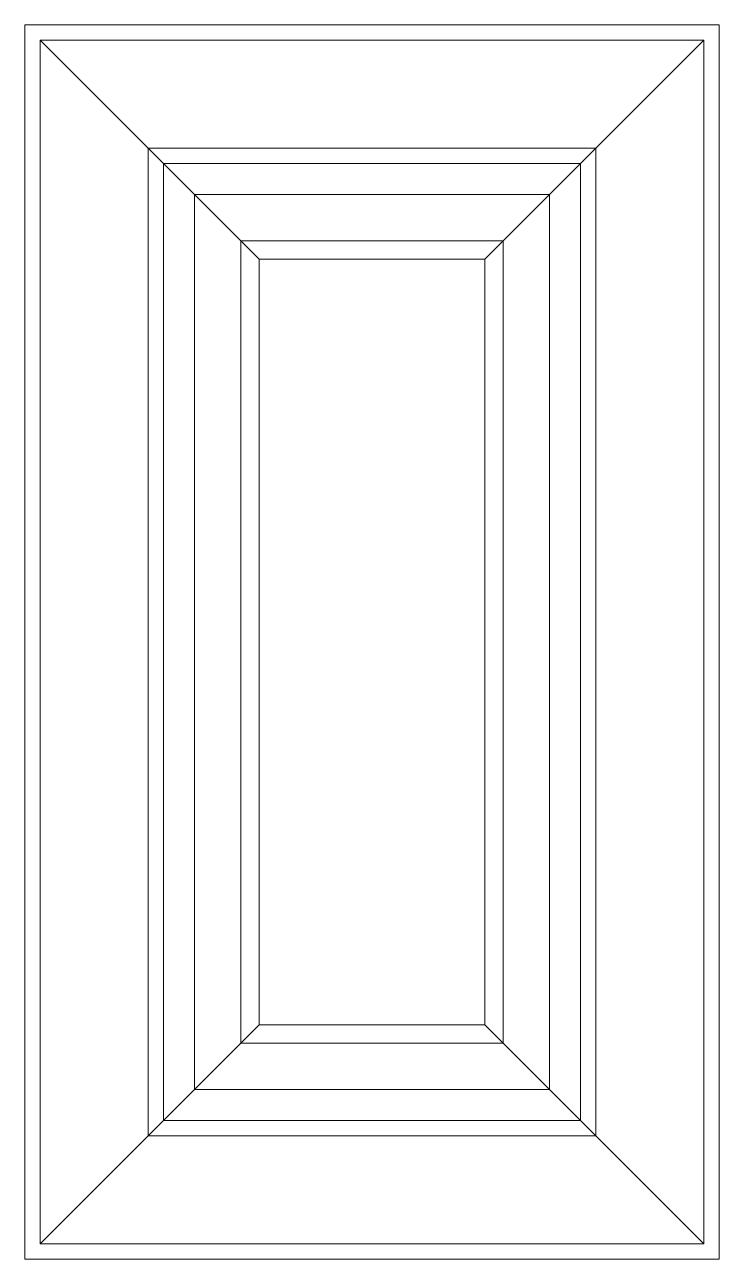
# Model space of a CAD drawing. Header units: millimetres. Extents: x 0 to 450, y 0 to 800.
import ezdxf

# ---------------------------------------------------------------- set-up
doc = ezdxf.new("R2010")
doc.units = ezdxf.units.MM
doc.header["$MEASUREMENT"] = 0
doc.layers.get('0').update_dxf_attribs({"lineweight": 0})
doc.layers.add('LH-MANH', color=252, linetype='Continuous', lineweight=5)
doc.layers.add('LH-NOITHAT', color=153, linetype='Continuous', lineweight=9)

msp = doc.modelspace()

# ---------------------------------------------------------------- linework, layer by layer
at = {"ltscale": 0.05}
msp.add_line((440, 0), (10, 0), dxfattribs=at)
at = {"ltscale": 10}
msp.add_lwpolyline([(450, 0), (0, 0), (0, 800), (450, 800)], close=True, dxfattribs=at)
at = {"layer": 'LH-MANH', "ltscale": 0.2}
for p, q in [((10, 790), (152, 648)), ((440, 790), (298, 648)), ((152, 152), (10, 10)), ((298, 152), (440, 10))]:
    msp.add_line(p, q, dxfattribs=at)
at = {"layer": 'LH-MANH', "ltscale": 0.2, "elevation": 0}
for points in [[(80, 720), (80, 80), (370, 80), (370, 720)], [(110, 690), (110, 110), (340, 110), (340, 690)], [(140, 660), (140, 140), (310, 140), (310, 660)], [(152, 648), (152, 152), (298, 152), (298, 648)]]:
    msp.add_lwpolyline(points, close=True, dxfattribs=at)
at = {"layer": 'LH-NOITHAT', "ltscale": 0.2}
msp.add_lwpolyline([(10, 790), (10, 10), (440, 10), (440, 790)], close=True, dxfattribs=at)
at = {"layer": 'LH-NOITHAT', "ltscale": 0.2, "elevation": 0}
msp.add_lwpolyline([(90, 710), (90, 90), (360, 90), (360, 710)], close=True, dxfattribs=at)

doc.saveas('drawing.dxf')
